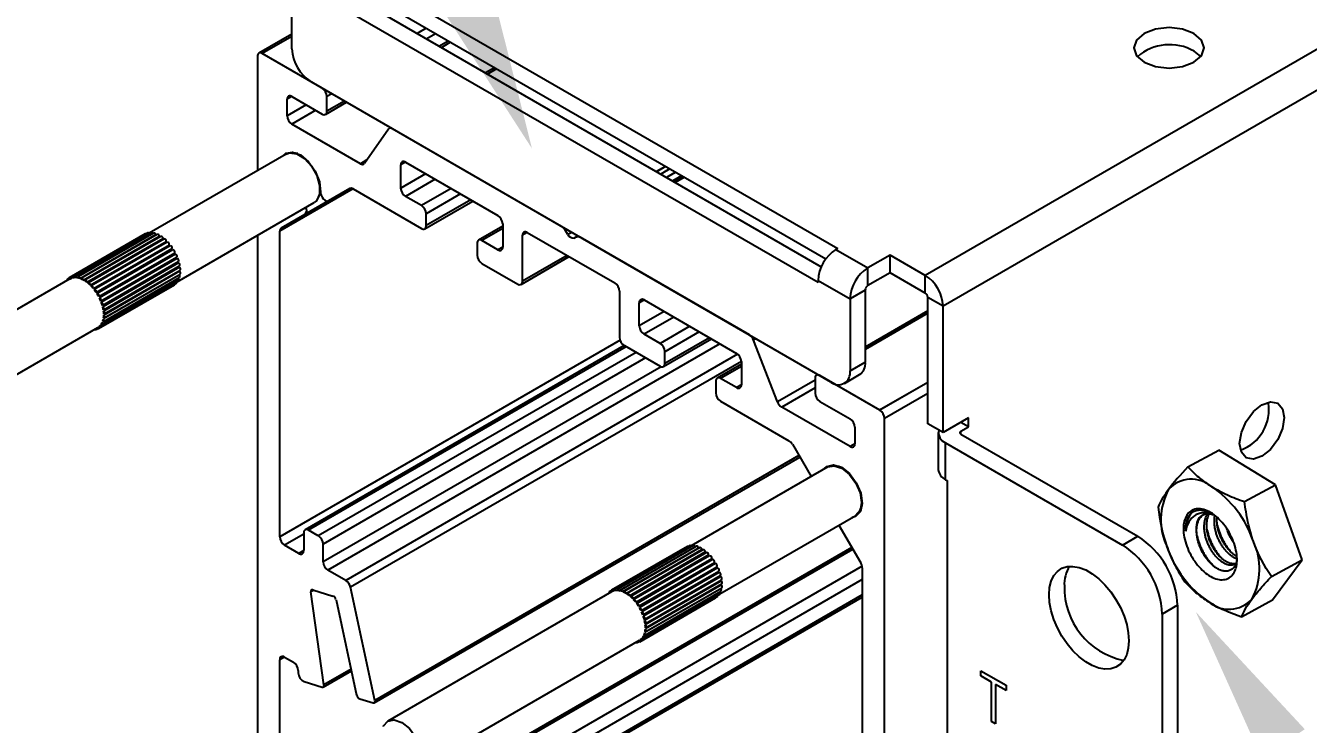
# Model space of a CAD drawing. Extents: x 0 to 9.6, y -11.7 to 0.2.
# Drawn here: x 4.312 to 7.156, y -7.531 to -5.982 of the extents above; entities that cross this region are included whole.
import ezdxf
from ezdxf import colors
from ezdxf.entities.mleader import LeaderData, LeaderLine
from ezdxf.math import Vec2, Vec3

# ---------------------------------------------------------------- set-up
doc = ezdxf.new("R2010")
doc.units = 0
doc.header["$LTSCALE"] = 0.5
doc.header["$MEASUREMENT"] = 0
for name, color, linetype in [('FAB DWG', 221, 'CONTINUOUS'), ('Hardware', 242, 'CONTINUOUS'), ('Housing', 150, 'CONTINUOUS'), ('Mounting', 4, 'CONTINUOUS')]:
    doc.layers.add(name, color=color, linetype=linetype)
doc.styles.get("Standard").update_dxf_attribs({"font": 'arial.ttf'})

msp = doc.modelspace()

# ---------------------------------------------------------------- linework, layer by layer
at = {"layer": 'Hardware', "linetype": 'Continuous', "lineweight": 25, "transparency": 16777216}
for p, q in [((4.8895, -6.2665), (4.5854, -6.442)), ((4.9154, -6.2653), (4.9049, -6.2638)), ((4.9615, -6.3619), (4.9657, -6.3516)), ((4.6474, -6.5494), (4.9515, -6.3739)), ((4.5769, -6.4435), (4.4086, -6.5406)), ((4.5827, -6.4412), (4.4144, -6.5384)), ((4.5892, -6.4406), (4.4209, -6.5378)), ((4.5962, -6.4418), (4.4279, -6.5389)), ((4.4324, -6.5423), (4.6007, -6.4451)), ((4.6036, -6.4445), (4.4353, -6.5417)), ((4.44, -6.5457), (4.6083, -6.4485)), ((4.6112, -6.4489), (4.4429, -6.546)), ((4.4477, -6.5507), (4.6159, -6.4535)), ((4.6186, -6.4547), (4.4503, -6.5518)), ((4.4551, -6.557), (4.6234, -6.4599)), ((4.6256, -6.4617), (4.4573, -6.5589)), ((4.4621, -6.5646), (4.6304, -6.4674)), ((4.6322, -6.4698), (4.4639, -6.5669)), ((4.4684, -6.5732), (4.6367, -6.476)), ((4.6384, -6.4785), (4.4701, -6.5757)), ((4.474, -6.5824), (4.6423, -6.4853)), ((4.6437, -6.488), (4.4754, -6.5851)), ((4.4785, -6.5922), (4.6468, -6.495)), ((4.6479, -6.4978), (4.4796, -6.5949)), ((4.4822, -6.6019), (4.6505, -6.5048)), ((4.6509, -6.5076), (4.4826, -6.6048)), ((4.4078, -6.5422), (4.4038, -6.5445)), ((4.4121, -6.5422), (4.4137, -6.5413)), ((4.4183, -6.5405), (4.4201, -6.5395)), ((4.4251, -6.5406), (4.4278, -6.539)), ((4.6524, -6.5346), (4.4841, -6.6318)), ((4.6527, -6.5172), (4.4844, -6.6144)), ((4.4848, -6.6116), (4.6531, -6.5144)), ((4.4848, -6.6373), (4.6531, -6.5402)), ((4.6532, -6.5263), (4.4849, -6.6235)), ((4.4861, -6.6209), (4.6544, -6.5237)), ((4.4861, -6.6295), (4.6544, -6.5324)), ((4.4101, -6.5432), (3.9137, -6.8298)), ((4.4736, -6.6532), (4.6419, -6.5561)), ((4.4784, -6.6494), (4.6467, -6.5522)), ((4.4822, -6.644), (4.6505, -6.5469)), ((3.9757, -6.9372), (4.4721, -6.6506)), ((4.4678, -6.6555), (4.4718, -6.6532)), ((4.4755, -6.6485), (4.474, -6.6494)), ((4.4803, -6.6439), (4.4785, -6.6449)), ((4.4846, -6.6374), (4.4819, -6.639)), ((6.8893, -6.9599), (6.9578, -6.9228)), ((7.0834, -6.9998), (6.9578, -6.9228)), ((6.0907, -6.9599), (5.7878, -7.1348)), ((7.0149, -7.0369), (7.0834, -6.9998)), ((7.1428, -7.1658), (7.0834, -6.9998)), ((6.1627, -7.0553), (6.1667, -7.0455)), ((5.8514, -7.2413), (6.1527, -7.0673)), ((6.9438, -7.0652), (6.9472, -7.0664)), ((5.7795, -7.1362), (5.6112, -7.2334)), ((5.7854, -7.1344), (5.6171, -7.2315)), ((5.7921, -7.1342), (5.6238, -7.2314)), ((5.6281, -7.2343), (5.7964, -7.1371)), ((5.7993, -7.1357), (5.631, -7.2329)), ((5.6355, -7.2364), (5.8038, -7.1393)), ((5.8067, -7.1389), (5.6384, -7.2361)), ((5.6432, -7.2402), (5.8114, -7.1431)), ((5.8142, -7.1436), (5.6459, -7.2408)), ((5.6507, -7.2456), (5.819, -7.1484)), ((5.8216, -7.1497), (5.6533, -7.2469)), ((5.6581, -7.2522), (5.8264, -7.1551)), ((5.8285, -7.1571), (5.6602, -7.2542)), ((5.665, -7.2601), (5.8332, -7.1629)), ((5.8351, -7.1653), (5.6668, -7.2625)), ((7.0743, -7.203), (7.1428, -7.1658)), ((7.0766, -7.2548), (7.1428, -7.1658)), ((5.6711, -7.2689), (5.8394, -7.1717)), ((5.841, -7.1743), (5.6727, -7.2714)), ((5.6764, -7.2783), (5.8447, -7.1811)), ((5.846, -7.1838), (5.6777, -7.281)), ((5.6807, -7.2881), (5.849, -7.1909)), ((5.85, -7.1937), (5.6817, -7.2908)), ((5.6842, -7.2978), (5.8525, -7.2006)), ((5.8527, -7.2035), (5.6844, -7.3006)), ((5.8542, -7.213), (5.6859, -7.3102)), ((5.8544, -7.2219), (5.6861, -7.3191)), ((5.6864, -7.3073), (5.8547, -7.2102)), ((5.6874, -7.3165), (5.8557, -7.2194)), ((5.6113, -7.2367), (5.1149, -7.5232)), ((5.6054, -7.2399), (5.6021, -7.2418)), ((5.6105, -7.2343), (5.6061, -7.2369)), ((5.6148, -7.2351), (5.6164, -7.2342)), ((5.6211, -7.2338), (5.623, -7.2327)), ((5.6735, -7.3474), (5.8418, -7.2502)), ((5.6786, -7.3439), (5.8468, -7.2468)), ((5.6826, -7.3389), (5.8509, -7.2418)), ((5.8532, -7.2299), (5.6849, -7.3271)), ((5.6855, -7.3326), (5.8538, -7.2354)), ((5.6871, -7.325), (5.8554, -7.2279)), ((7.0081, -7.292), (7.0766, -7.2548)), ((5.6804, -7.3386), (5.6787, -7.3396)), ((5.6846, -7.3327), (5.6824, -7.334)), ((5.1769, -7.6306), (5.6733, -7.3441)), ((5.6675, -7.3492), (5.6713, -7.3471)), ((5.6755, -7.3428), (5.6739, -7.3437))]:
    msp.add_line(p, q, dxfattribs=at)
at = {"layer": 'Hardware', "linetype": 'Continuous', "lineweight": 25, "transparency": 16777216, "flags": 128}
for points in [[(4.8895, -6.2665), (4.897, -6.2639), (4.9129, -6.2659), (4.93, -6.2762), (4.9457, -6.2932)], [(4.9457, -6.2932), (4.9575, -6.3143), (4.9637, -6.3363), (4.9633, -6.3558), (4.9564, -6.3699), (4.9515, -6.3739)], [(4.4183, -6.5405), (4.4175, -6.5395), (4.4165, -6.5387), (4.4156, -6.5383), (4.4147, -6.5382), (4.4141, -6.5386), (4.4136, -6.5394), (4.4135, -6.5404), (4.4137, -6.5416)], [(4.4251, -6.5406), (4.4244, -6.5394), (4.4235, -6.5385), (4.4226, -6.5379), (4.4217, -6.5376), (4.4209, -6.5378), (4.4203, -6.5384), (4.4201, -6.5392), (4.4201, -6.5404)], [(4.4324, -6.5423), (4.4319, -6.5411), (4.4311, -6.54), (4.4301, -6.5392), (4.4292, -6.5388), (4.4283, -6.5388), (4.4277, -6.5391), (4.4272, -6.5399), (4.4271, -6.5409)], [(4.44, -6.5457), (4.4396, -6.5445), (4.4389, -6.5433), (4.438, -6.5424), (4.4371, -6.5417), (4.4362, -6.5415), (4.4354, -6.5417), (4.4348, -6.5422), (4.4345, -6.5431)], [(4.4844, -6.6295), (4.4853, -6.6297), (4.4861, -6.6295), (4.4866, -6.6289), (4.4869, -6.628), (4.4868, -6.6269), (4.4864, -6.6256), (4.4858, -6.6245), (4.4849, -6.6235)], [(4.4754, -6.6483), (4.4763, -6.6491), (4.4772, -6.6495), (4.4781, -6.6495), (4.4787, -6.6491), (4.4791, -6.6484), (4.4792, -6.6473), (4.479, -6.6461), (4.4785, -6.6449)], [(4.4796, -6.6434), (4.4805, -6.644), (4.4814, -6.6442), (4.4822, -6.644), (4.4827, -6.6434), (4.483, -6.6425), (4.4829, -6.6414), (4.4826, -6.6401), (4.4819, -6.639)], [(4.4826, -6.6371), (4.4836, -6.6375), (4.4844, -6.6375), (4.4851, -6.6371), (4.4855, -6.6363), (4.4856, -6.6353), (4.4853, -6.6341), (4.4848, -6.6328), (4.4841, -6.6318)], [(6.0907, -6.9599), (6.105, -6.9572), (6.1217, -6.963), (6.1385, -6.9765), (6.1527, -6.9957), (6.1622, -7.0176), (6.1656, -7.0389), (6.1623, -7.0564), (6.1528, -7.0673), (6.1527, -7.0673)], [(6.9981, -7.1678), (6.9981, -7.1633), (6.9979, -7.1587), (6.9974, -7.154), (6.9967, -7.1491), (6.9957, -7.1443), (6.9946, -7.1393), (6.9932, -7.1343), (6.9915, -7.1293), (6.9897, -7.1244), (6.9877, -7.1194), (6.9854, -7.1145), (6.983, -7.1097), (6.9804, -7.1049), (6.9776, -7.1003), (6.9747, -7.0957), (6.9716, -7.0914), (6.9684, -7.0872), (6.9651, -7.0831), (6.9616, -7.0793), (6.9581, -7.0756), (6.9545, -7.0722), (6.9508, -7.0691), (6.9471, -7.0662), (6.9434, -7.0635), (6.9396, -7.0611), (6.9358, -7.059), (6.9321, -7.0572), (6.9283, -7.0557), (6.9246, -7.0545), (6.921, -7.0536), (6.9174, -7.053), (6.914, -7.0528), (6.9106, -7.0528), (6.9073, -7.0532), (6.9042, -7.0538), (6.9012, -7.0548), (6.8983, -7.0561), (6.8956, -7.0578), (6.8931, -7.0597), (6.8908, -7.0618), (6.8887, -7.0643), (6.8867, -7.0671), (6.885, -7.0701), (6.8835, -7.0733), (6.8822, -7.0768), (6.8811, -7.0805), (6.8803, -7.0844), (6.8797, -7.0885), (6.8794, -7.0927), (6.8792, -7.0972), (6.8794, -7.1017), (6.8797, -7.1064), (6.8803, -7.1112), (6.8812, -7.116), (6.8822, -7.121), (6.8835, -7.1259), (6.885, -7.1309), (6.8868, -7.1359), (6.8887, -7.1409), (6.8908, -7.1458), (6.8932, -7.1507), (6.8957, -7.1555), (6.8984, -7.1602), (6.9012, -7.1648), (6.9042, -7.1692), (6.9074, -7.1735), (6.9107, -7.1776), (6.914, -7.1816), (6.9175, -7.1853), (6.9211, -7.1888), (6.9247, -7.1921), (6.9284, -7.1952), (6.9322, -7.198), (6.9359, -7.2005), (6.9397, -7.2027), (6.9435, -7.2047), (6.9472, -7.2063), (6.9509, -7.2077), (6.9546, -7.2087), (6.9582, -7.2095), (6.9617, -7.2099), (6.9651, -7.21), (6.9685, -7.2098), (6.9717, -7.2093), (6.9747, -7.2084), (6.9777, -7.2073), (6.9804, -7.2058), (6.983, -7.2041), (6.9855, -7.202), (6.9877, -7.1997), (6.9897, -7.1971), (6.9916, -7.1942), (6.9932, -7.1911), (6.9946, -7.1877), (6.9958, -7.1842), (6.9967, -7.1804), (6.9974, -7.1764), (6.9979, -7.1722), (6.9981, -7.1678)], [(5.6027, -7.2417), (5.6021, -7.2418), (5.6016, -7.2423)], [(5.6211, -7.2338), (5.6203, -7.2328), (5.6194, -7.2319), (5.6185, -7.2314), (5.6176, -7.2314), (5.6169, -7.2317), (5.6165, -7.2324), (5.6163, -7.2334), (5.6165, -7.2346)], [(5.6281, -7.2343), (5.6274, -7.2331), (5.6266, -7.2322), (5.6256, -7.2315), (5.6247, -7.2312), (5.6239, -7.2313), (5.6233, -7.2318), (5.623, -7.2327), (5.623, -7.2338)], [(5.6355, -7.2364), (5.635, -7.2352), (5.6342, -7.2341), (5.6333, -7.2333), (5.6324, -7.2328), (5.6315, -7.2327), (5.6308, -7.233), (5.6303, -7.2337), (5.6302, -7.2347)], [(5.6432, -7.2402), (5.6428, -7.239), (5.6421, -7.2379), (5.6412, -7.2369), (5.6403, -7.2362), (5.6394, -7.2359), (5.6386, -7.236), (5.638, -7.2365), (5.6377, -7.2373)], [(5.8425, -7.2493), (5.8423, -7.2498), (5.8418, -7.2502)], [(5.6799, -7.3382), (5.6808, -7.3388), (5.6817, -7.3391), (5.6825, -7.339), (5.6831, -7.3384), (5.6834, -7.3375), (5.6834, -7.3364), (5.683, -7.3352), (5.6824, -7.334)], [(5.6832, -7.3322), (5.6842, -7.3327), (5.685, -7.3327), (5.6857, -7.3324), (5.6862, -7.3316), (5.6863, -7.3306), (5.6861, -7.3294), (5.6856, -7.3282), (5.6849, -7.3271)], [(5.6854, -7.3249), (5.6863, -7.3252), (5.6871, -7.325), (5.6876, -7.3245), (5.6879, -7.3236), (5.6879, -7.3225), (5.6875, -7.3213), (5.6869, -7.3201), (5.6861, -7.3191)], [(5.105, -7.5352), (5.1054, -7.5342), (5.1149, -7.5233), (5.1291, -7.5205), (5.1459, -7.5263), (5.1627, -7.5398), (5.1769, -7.559), (5.1864, -7.5809), (5.1898, -7.6022), (5.1864, -7.6197), (5.177, -7.6306), (5.1627, -7.6334), (5.1627, -7.6334)]]:
    msp.add_lwpolyline(points, dxfattribs=at)
at = {"layer": 'Hardware', "linetype": 'Continuous', "lineweight": 25, "transparency": 16777216}
for centre, radius, start, end in [((4.5777, -6.4453), 0.00201, 62.2221, 113.4807), ((4.5834, -6.4442), 0.00304, 33.1773, 103.7858), ((4.5899, -6.4441), 0.00356, 11.6407, 102.0785), ((4.5968, -6.4457), 0.00395, 7.5392, 98.3603), ((4.604, -6.4488), 0.00431, 3.5129, 95.1109), ((4.6114, -6.4535), 0.00459, 359.2799, 92.5126), ((4.6189, -6.4591), 0.0045, 350.6136, 94.7007), ((4.6258, -6.4664), 0.00466, 346.4456, 92.6659), ((4.6322, -6.4745), 0.00477, 341.9578, 89.6595), ((4.6378, -6.4834), 0.00489, 337.2683, 82.7229), ((4.6427, -6.4926), 0.00477, 330.3311, 78.0335), ((4.6466, -6.5022), 0.00466, 327.3264, 73.5485), ((4.6494, -6.5118), 0.0045, 325.2947, 69.3779), ((4.4099, -6.5428), 0.0023, 15.4312, 221.4296), ((4.3995, -6.5198), 0.0257, 294.3693, 299.39), ((4.4211, -6.5629), 0.0226, 97.1331, 108.8898), ((4.4215, -6.5687), 0.0284, 82.7172, 92.8169), ((4.42, -6.5782), 0.038, 70.8395, 79.153), ((4.6478, -6.5445), 0.00356, 317.9258, 48.3414), ((4.65, -6.5377), 0.00395, 321.6286, 52.4579), ((4.651, -6.5211), 0.00425, 322.4368, 65.7567), ((4.6514, -6.5298), 0.00393, 318.8992, 62.4621), ((4.4049, -6.5464), 0.00203, 34.4931, 205.5), ((4.4154, -6.5904), 0.051, 61.1137, 67.9406), ((4.4443, -6.5497), 0.0035, 344.8306, 126.8583), ((4.4078, -6.6035), 0.0662, 52.9761, 58.7129), ((4.4512, -6.556), 0.00399, 345.3954, 111.4681), ((4.3983, -6.6157), 0.0816, 45.9376, 50.9259), ((4.3889, -6.6252), 0.095, 39.6099, 44.1175), ((4.4578, -6.5634), 0.00444, 344.606, 99.1214), ((4.3819, -6.6309), 0.104, 33.6864, 37.9308), ((4.4639, -6.5717), 0.00477, 341.9578, 89.6595), ((4.6407, -6.5545), 0.00201, 306.4739, 357.7778), ((4.6447, -6.5501), 0.00289, 314.074, 28.9309), ((4.3791, -6.6327), 0.1074, 27.9192, 32.072), ((4.4695, -6.5805), 0.00489, 337.2683, 82.7229), ((4.382, -6.6313), 0.1041, 22.0625, 26.3021), ((4.4744, -6.5898), 0.00477, 330.3311, 78.0335), ((4.3905, -6.628), 0.095, 15.8735, 20.3824), ((4.4785, -6.5992), 0.00444, 320.8668, 75.3892), ((4.4035, -6.6246), 0.0816, 9.0639, 14.0548), ((4.4816, -6.6086), 0.00399, 308.5169, 74.6018), ((4.4188, -6.6225), 0.0662, 1.2783, 7.0161), ((4.4835, -6.6178), 0.0035, 293.1313, 75.1631), ((4.434, -6.6225), 0.051, 352.0484, 358.8775), ((4.4667, -6.6535), 0.00203, 214.4527, 25.5403), ((4.4723, -6.651), 0.0023, 198.5641, 44.5569), ((4.4617, -6.6327), 0.0207, 300.0006, 306.2177), ((4.4605, -6.6313), 0.0226, 311.0952, 322.8556), ((4.4558, -6.628), 0.0284, 327.1695, 337.2709), ((4.4468, -6.6246), 0.038, 340.8364, 349.1486), ((6.8972, -7.0561), 0.0688, 49.3507, 137.83), ((6.9721, -7.077), 0.1427, 151.9203, 205.0456), ((6.8077, -7.2021), 0.2395, 18.6839, 55.867), ((6.9324, -7.0951), 0.0487, 135.2844, 188.717), ((5.7803, -7.1382), 0.0021, 49.586, 113.5432), ((5.7861, -7.1376), 0.00325, 28.2951, 102.17), ((5.7928, -7.1378), 0.00366, 10.5764, 101.1531), ((5.7998, -7.1398), 0.00404, 6.5473, 97.5078), ((5.8071, -7.1433), 0.00438, 2.4965, 94.4021), ((7.0697, -7.0607), 0.2395, 198.6839, 235.867), ((6.9053, -7.1858), 0.1427, 331.9203, 25.0456), ((5.8144, -7.1483), 0.00464, 358.172, 91.9912), ((5.8219, -7.1543), 0.00455, 349.6458, 94.1143), ((5.8287, -7.1617), 0.00468, 345.301, 92.3112), ((5.8349, -7.1701), 0.00482, 340.9997, 87.7202), ((5.8403, -7.1791), 0.00488, 335.7735, 81.3646), ((5.845, -7.1884), 0.00471, 328.243, 77.1953), ((5.8486, -7.1981), 0.00463, 326.9119, 72.4523), ((5.8511, -7.2076), 0.00445, 324.6553, 68.4437), ((5.8524, -7.2168), 0.00418, 321.6282, 64.9143), ((5.852, -7.2254), 0.00422, 324.133, 55.4767), ((5.6073, -7.2389), 0.00213, 26.8833, 213.1107), ((5.6125, -7.2356), 0.00232, 11.8807, 219.5593), ((5.6217, -7.2547), 0.0208, 109.5107, 121.9294), ((5.6225, -7.2574), 0.0237, 93.3348, 104.7356), ((5.6226, -7.2642), 0.0304, 79.5552, 89.2017), ((5.6204, -7.2744), 0.0409, 68.2584, 76.1696), ((5.615, -7.287), 0.0546, 58.9755, 65.4972), ((5.6473, -7.2446), 0.00362, 345.0493, 122.7778), ((5.6068, -7.3002), 0.0701, 51.1532, 56.6739), ((5.6541, -7.2512), 0.00411, 345.3565, 108.133), ((5.5971, -7.3118), 0.0853, 44.322, 49.1675), ((5.8452, -7.2448), 0.00253, 309.9585, 25.7562), ((5.8483, -7.2395), 0.0035, 318.5898, 42.4946), ((5.8508, -7.233), 0.00386, 320.7381, 51.4719), ((6.9802, -7.2067), 0.0688, 229.3507, 317.83), ((5.5881, -7.3204), 0.0977, 38.1198, 42.5444), ((5.6606, -7.2588), 0.00454, 344.1335, 96.5306), ((5.5819, -7.3251), 0.1055, 32.2576, 36.4623), ((5.6666, -7.2673), 0.00482, 340.9997, 87.7202), ((5.5806, -7.326), 0.1071, 26.4874, 30.6506), ((5.672, -7.2763), 0.00488, 335.7735, 81.3646), ((5.5849, -7.324), 0.1023, 20.5728, 24.8655), ((5.6767, -7.2856), 0.00471, 328.243, 77.1953), ((5.5946, -7.3206), 0.092, 14.2616, 18.8677), ((5.6806, -7.295), 0.00434, 318.0987, 75.0307), ((5.6083, -7.3174), 0.0779, 7.2483, 12.3942), ((5.6834, -7.3044), 0.00387, 304.9999, 74.6426), ((5.6238, -7.3157), 0.0623, 359.1517, 5.1245), ((5.6851, -7.3134), 0.00339, 288.8834, 75.3927), ((5.6585, -7.3223), 0.0266, 323.4021, 333.9482), ((5.6506, -7.3188), 0.0352, 337.7003, 346.4365), ((5.6387, -7.3163), 0.0475, 349.4841, 356.645), ((5.6665, -7.3475), 0.00189, 225.0738, 14.9207), ((5.6722, -7.3452), 0.00227, 198.9188, 41.3834), ((5.6623, -7.3253), 0.0218, 306.8671, 318.9101), ((5.6774, -7.3416), 0.00235, 209.8884, 55.8888)]:
    msp.add_arc(centre, radius, start, end, dxfattribs=at)
for points in [[(6.8893, -6.9599), (6.8724, -6.9778), (6.8575, -6.9947), (6.8462, -7.0099)], [(6.8231, -7.0489), (6.8267, -7.0794), (6.8327, -7.1091), (6.8428, -7.1374)], [(7.0743, -7.203), (7.0585, -7.1791), (7.0447, -7.1537), (7.0346, -7.1254)], [(7.0081, -7.292), (7.0128, -7.2807), (7.0199, -7.2681), (7.0312, -7.2529)]]:
    msp.add_open_spline(points, degree=3, dxfattribs=at)
for points, knots in [([(6.8893, -6.9599), (6.8965, -6.9678), (6.9044, -6.9756), (6.9219, -6.9903), (6.9315, -6.9973), (6.9421, -7.0038)], [0, 0, 0, 0, 0.5, 0.5, 1, 1, 1, 1]), ([(6.8462, -7.0099), (6.8406, -7.0174), (6.8359, -7.0244), (6.8284, -7.0374), (6.8255, -7.0433), (6.8231, -7.0489)], [0, 0, 0, 0, 0.5, 0.5, 1, 1, 1, 1]), ([(6.9421, -7.0038), (6.9527, -7.0104), (6.9645, -7.0164), (6.9889, -7.0274), (7.0017, -7.0323), (7.0149, -7.0369)], [0, 0, 0, 0, 0.5, 0.5, 1, 1, 1, 1]), ([(7.0346, -7.1254), (7.0295, -7.1113), (7.0255, -7.0967), (7.0191, -7.0671), (7.0167, -7.0521), (7.0149, -7.0369)], [0, 0, 0, 0, 0.5, 0.5, 1, 1, 1, 1]), ([(6.902, -7.0584), (6.9015, -7.0587), (6.8994, -7.0601), (6.8961, -7.0634), (6.8924, -7.0682), (6.8893, -7.074), (6.8869, -7.0804), (6.8853, -7.0874), (6.8843, -7.0947), (6.8842, -7.0999), (6.8842, -7.1025)], [0, 0, 0, 0, 0.0434084, 0.1803388, 0.3185986, 0.4573072, 0.595567, 0.7324974, 0.8672684, 1, 1, 1, 1]), ([(6.9438, -7.0652), (6.9401, -7.0639), (6.9364, -7.0629), (6.9293, -7.0617), (6.9258, -7.0615), (6.9191, -7.062), (6.9159, -7.0626), (6.9099, -7.0646), (6.907, -7.066), (6.8991, -7.0712), (6.8946, -7.076), (6.8878, -7.0878), (6.8855, -7.0949), (6.8842, -7.1025)], [0, 0, 0, 0, 0.125, 0.125, 0.25, 0.25, 0.375, 0.375, 0.5, 0.5, 0.75, 0.75, 1, 1, 1, 1]), ([(6.8977, -7.0609), (6.899, -7.0601), (6.9014, -7.0585), (6.9053, -7.0569), (6.9095, -7.0557), (6.9139, -7.0552), (6.9185, -7.0552), (6.9232, -7.0557), (6.928, -7.0567), (6.9328, -7.0583), (6.9374, -7.0602), (6.9404, -7.0618), (6.9417, -7.0625)], [0, 0, 0, 0, 0.106599, 0.208029, 0.310202, 0.414735, 0.520088, 0.618673, 0.717945, 0.819385, 0.921574, 1, 1, 1, 1]), ([(6.909, -7.1092), (6.9077, -7.1015), (6.9076, -7.0943), (6.9098, -7.0817), (6.912, -7.0763), (6.9168, -7.0702), (6.9187, -7.0685), (6.9228, -7.0658), (6.9251, -7.0648), (6.93, -7.0636), (6.9326, -7.0634), (6.938, -7.0638), (6.9409, -7.0643), (6.9438, -7.0652)], [0, 0, 0, 0, 0.25, 0.25, 0.5, 0.5, 0.625, 0.625, 0.75, 0.75, 0.875, 0.875, 1, 1, 1, 1]), ([(6.909, -7.1092), (6.9088, -7.1068), (6.9084, -7.102), (6.9087, -7.095), (6.9097, -7.0883), (6.9115, -7.0819), (6.9141, -7.0761), (6.9174, -7.0712), (6.9209, -7.0675), (6.9235, -7.0659), (6.9245, -7.0652)], [0, 0, 0, 0, 0.123595, 0.245137, 0.375808, 0.508773, 0.642917, 0.77706, 0.910025, 1, 1, 1, 1]), ([(6.9956, -7.1742), (6.9949, -7.1747), (6.9931, -7.1761), (6.9895, -7.1774), (6.985, -7.178), (6.98, -7.1776), (6.9748, -7.1761), (6.9694, -7.1736), (6.9639, -7.1702), (6.9585, -7.1659), (6.9532, -7.1607), (6.948, -7.1547), (6.9432, -7.1481), (6.9389, -7.1409), (6.935, -7.1334), (6.9317, -7.1256), (6.929, -7.1175), (6.927, -7.1093), (6.9258, -7.1012), (6.9253, -7.0934), (6.9255, -7.086), (6.9265, -7.0791), (6.9283, -7.0728), (6.9306, -7.0675), (6.9326, -7.0647), (6.9334, -7.0635)], [0, 0, 0, 0, 0.025402, 0.069587, 0.114547, 0.159906, 0.205264, 0.250225, 0.294409, 0.338594, 0.383554, 0.428913, 0.474271, 0.519232, 0.563416, 0.607601, 0.652561, 0.69792, 0.743278, 0.788239, 0.832423, 0.876607, 0.921568, 0.966926, 1, 1, 1, 1]), ([(6.9957, -7.174), (6.9955, -7.1741), (6.9939, -7.1747), (6.9906, -7.1749), (6.9856, -7.1746), (6.9804, -7.173), (6.975, -7.1706), (6.9695, -7.1672), (6.9641, -7.1629), (6.9588, -7.1577), (6.9537, -7.1517), (6.9488, -7.145), (6.9445, -7.1379), (6.9406, -7.1303), (6.9372, -7.1222), (6.9345, -7.1139), (6.9325, -7.1054), (6.9313, -7.0973), (6.9309, -7.0898), (6.9312, -7.0828), (6.9321, -7.0761), (6.934, -7.0698), (6.9356, -7.0656), (6.9368, -7.0638), (6.9369, -7.0637)], [0, 0, 0, 0, 0.006932, 0.056502, 0.106511, 0.15652, 0.20609, 0.254805, 0.303519, 0.353089, 0.403098, 0.453107, 0.502677, 0.551391, 0.601809, 0.653126, 0.704882, 0.756588, 0.802665, 0.847976, 0.896691, 0.946261, 0.99627, 1, 1, 1, 1]), ([(6.998, -7.164), (6.9977, -7.1639), (6.9957, -7.1634), (6.9918, -7.1614), (6.9864, -7.1581), (6.9809, -7.1537), (6.9756, -7.1486), (6.9705, -7.1426), (6.9657, -7.1359), (6.9613, -7.1287), (6.9574, -7.1212), (6.9541, -7.1134), (6.9515, -7.1053), (6.9495, -7.0971), (6.9482, -7.089), (6.9477, -7.0812), (6.9479, -7.0741), (6.9486, -7.0698), (6.949, -7.0677)], [0, 0, 0, 0, 0.010804, 0.077444, 0.142933, 0.208423, 0.275062, 0.342292, 0.409522, 0.476162, 0.541651, 0.607141, 0.67378, 0.74101, 0.80824, 0.87488, 0.940369, 1, 1, 1, 1]), ([(6.9979, -7.1585), (6.9977, -7.1584), (6.9958, -7.1575), (6.992, -7.1549), (6.9865, -7.1507), (6.9812, -7.1455), (6.9761, -7.1395), (6.9713, -7.1329), (6.9669, -7.1257), (6.963, -7.1181), (6.9596, -7.1101), (6.9569, -7.1017), (6.9549, -7.0932), (6.9537, -7.0852), (6.9533, -7.0779), (6.9535, -7.0736), (6.9537, -7.0716)], [0, 0, 0, 0, 0.0070613, 0.0829625, 0.1588636, 0.2360975, 0.3140158, 0.3919341, 0.469168, 0.5450692, 0.6236234, 0.7035808, 0.7842204, 0.8647832, 0.9365745, 1, 1, 1, 1]), ([(6.998, -7.1636), (6.998, -7.1639), (6.9979, -7.1657), (6.9972, -7.1689), (6.9961, -7.1731), (6.9946, -7.1769), (6.9928, -7.1802), (6.9908, -7.1831), (6.9883, -7.1856), (6.9857, -7.1876), (6.9827, -7.1892), (6.9796, -7.1904), (6.9761, -7.191), (6.9726, -7.1911), (6.9689, -7.1908), (6.9652, -7.19), (6.9613, -7.1887), (6.9573, -7.187), (6.9534, -7.1848), (6.9495, -7.1822), (6.9455, -7.1792), (6.9416, -7.1759), (6.9379, -7.1721), (6.9343, -7.1681), (6.9308, -7.1638), (6.9275, -7.1592), (6.9244, -7.1544), (6.9216, -7.1495), (6.9189, -7.1443), (6.9165, -7.1391), (6.9145, -7.1338), (6.9127, -7.1285), (6.9112, -7.1231), (6.9098, -7.1166), (6.9093, -7.112), (6.909, -7.1092)], [0, 0, 0, 0, 0.00537, 0.037495, 0.070367, 0.103499, 0.13439, 0.165722, 0.197278, 0.229294, 0.260186, 0.291534, 0.323123, 0.355201, 0.385415, 0.415845, 0.446608, 0.477828, 0.507785, 0.537951, 0.568448, 0.599411, 0.628889, 0.658581, 0.688606, 0.719088, 0.747992, 0.777099, 0.806626, 0.836372, 0.865111, 0.894064, 0.923463, 0.953091, 1, 1, 1, 1]), ([(6.932, -7.1011), (6.9322, -7.102), (6.933, -7.1059), (6.935, -7.1127), (6.9382, -7.1213), (6.9419, -7.1297), (6.9461, -7.1377), (6.9508, -7.1455), (6.9559, -7.1529), (6.9608, -7.159), (6.964, -7.1623), (6.9653, -7.1636)], [0, 0, 0, 0, 0.041614, 0.167774, 0.29272, 0.415696, 0.538671, 0.663618, 0.789777, 0.916346, 1, 1, 1, 1]), ([(6.9544, -7.0889), (6.9546, -7.0899), (6.9554, -7.0937), (6.9575, -7.1006), (6.9606, -7.1092), (6.9643, -7.1175), (6.9685, -7.1256), (6.9732, -7.1333), (6.9784, -7.1407), (6.9832, -7.1468), (6.9864, -7.1501), (6.9877, -7.1515)], [0, 0, 0, 0, 0.0416144, 0.1677736, 0.2927199, 0.4156957, 0.5386715, 0.6636177, 0.789777, 0.9163459, 1, 1, 1, 1]), ([(6.9906, -7.1271), (6.9898, -7.1259), (6.9874, -7.1226), (6.9837, -7.1165), (6.9799, -7.1091), (6.977, -7.1024), (6.9757, -7.0982), (6.9752, -7.0967)], [0, 0, 0, 0, 0.128688, 0.375202, 0.617462, 0.859722, 1, 1, 1, 1]), ([(6.8428, -7.1374), (6.8479, -7.1515), (6.8539, -7.165), (6.8673, -7.1908), (6.8747, -7.2031), (6.8826, -7.215)], [0, 0, 0, 0, 0.5, 0.5, 1, 1, 1, 1]), ([(6.9094, -7.1128), (6.9097, -7.1139), (6.9105, -7.1179), (6.9126, -7.1249), (6.9157, -7.1335), (6.9194, -7.1418), (6.9237, -7.1499), (6.9283, -7.1577), (6.9335, -7.165), (6.939, -7.1718), (6.9444, -7.1777), (6.948, -7.1809), (6.9497, -7.1823)], [0, 0, 0, 0, 0.041926, 0.151287, 0.259597, 0.366199, 0.472801, 0.581112, 0.690473, 0.80019, 0.909552, 1, 1, 1, 1]), ([(6.8826, -7.215), (6.8897, -7.2229), (6.8976, -7.2307), (6.9151, -7.2454), (6.9247, -7.2524), (6.9353, -7.2589)], [0, 0, 0, 0, 0.5, 0.5, 1, 1, 1, 1]), ([(7.0312, -7.2529), (7.0368, -7.2453), (7.0434, -7.2373), (7.0579, -7.2206), (7.0658, -7.2119), (7.0743, -7.203)], [0, 0, 0, 0, 0.5, 0.5, 1, 1, 1, 1]), ([(6.9353, -7.2589), (6.946, -7.2654), (6.9577, -7.2715), (6.9821, -7.2825), (6.9949, -7.2874), (7.0081, -7.292)], [0, 0, 0, 0, 0.5, 0.5, 1, 1, 1, 1])]:
    msp.add_open_spline(points, degree=3, knots=knots, dxfattribs=at)
at = {"layer": 'Housing', "linetype": 'Continuous', "lineweight": 25, "transparency": 16777216}
for p, q in [((4.9024, -6.0006), (4.8289, -6.043)), ((5.1996, -5.9875), (5.1799, -5.9989)), ((5.2209, -5.9998), (5.2011, -6.0112)), ((4.9024, -6.0056), (4.8364, -6.0438)), ((5.2491, -6.0161), (5.2294, -6.0275)), ((5.2338, -6.0301), (5.2535, -6.0187)), ((4.8258, -6.0499), (4.8258, -6.3033)), ((4.9693, -6.1205), (4.8364, -6.0438)), ((5.3514, -6.0751), (5.3316, -6.0865)), ((5.3557, -6.0777), (5.336, -6.0891)), ((4.9021, -6.1389), (4.8915, -6.145)), ((4.9021, -6.1389), (4.9693, -6.1777)), ((4.9905, -6.1328), (4.9799, -6.1389)), ((4.9799, -6.1715), (4.9799, -6.1389)), ((4.8915, -6.1818), (4.8915, -6.145)), ((4.934, -6.1573), (4.8915, -6.1818)), ((4.9552, -6.1695), (4.9021, -6.2001)), ((4.9768, -6.1784), (5.0232, -6.1516)), ((5.0188, -6.1491), (4.9799, -6.1715)), ((5.054, -6.2878), (4.9021, -6.2001)), ((5.1162, -6.2115), (5.0632, -6.287)), ((5.121, -6.2081), (5.1179, -6.2099)), ((5.5004, -6.4271), (5.1254, -6.2106)), ((5.0685, -6.2794), (5.054, -6.2878)), ((5.154, -6.2843), (5.1434, -6.2904)), ((5.154, -6.2843), (5.3591, -6.4027)), ((5.1434, -6.3419), (5.1434, -6.2904)), ((5.1986, -6.31), (5.1434, -6.3419)), ((5.7304, -6.294), (5.7107, -6.3053)), ((5.7307, -6.2942), (5.711, -6.3055)), ((5.7397, -6.2993), (5.72, -6.3107)), ((5.74, -6.2995), (5.7203, -6.3109)), ((5.7527, -6.3068), (5.733, -6.3182)), ((5.7531, -6.307), (5.7333, -6.3184)), ((5.7664, -6.3147), (5.7466, -6.3261)), ((5.0307, -6.3428), (4.8784, -6.4307)), ((5.0306, -6.3428), (4.932, -6.3998)), ((5.0305, -6.3429), (4.9837, -6.3699)), ((4.9837, -6.3699), (5.0303, -6.343)), ((5.2198, -6.3223), (5.154, -6.3602)), ((5.2551, -6.3427), (5.1894, -6.3806)), ((5.7667, -6.3149), (5.747, -6.3263)), ((5.7675, -6.3154), (5.7478, -6.3268)), ((5.7678, -6.3156), (5.7481, -6.327)), ((5.7718, -6.3179), (5.7521, -6.3293)), ((5.7722, -6.3181), (5.7525, -6.3295)), ((5.0378, -6.3438), (4.8753, -6.4376)), ((5.0378, -6.3438), (5.1894, -6.4313)), ((5.1894, -6.3806), (5.154, -6.3602)), ((5.1969, -6.432), (5.3034, -6.3705)), ((5.2763, -6.3549), (5.2, -6.399)), ((5.299, -6.368), (5.2, -6.4251)), ((4.8784, -6.4307), (4.932, -6.3998)), ((5.2, -6.4251), (5.2, -6.399)), ((5.3697, -6.4266), (5.3162, -6.4575)), ((5.3697, -6.421), (5.3697, -6.4725)), ((4.8258, -6.4465), (4.8258, -7.8089)), ((4.8753, -7.1149), (4.8753, -6.4376)), ((5.3697, -6.4317), (5.3237, -6.4582)), ((5.4241, -6.4402), (5.4135, -6.4464)), ((5.4135, -6.5484), (5.4135, -6.4464)), ((5.4241, -6.4402), (5.6182, -6.5522)), ((5.5097, -6.4325), (5.5072, -6.4339)), ((5.5143, -6.4449), (5.5072, -6.4339)), ((5.5227, -6.44), (5.5143, -6.4449)), ((5.5364, -6.4479), (5.528, -6.4527)), ((5.535, -6.45), (5.528, -6.4527)), ((5.5375, -6.4485), (5.535, -6.45)), ((5.9168, -6.6675), (5.5418, -6.451)), ((5.3131, -6.4643), (5.3131, -6.4905)), ((5.3591, -6.4786), (5.3237, -6.4582)), ((5.3697, -6.4725), (5.3591, -6.4786)), ((5.3237, -6.5088), (5.4029, -6.5545)), ((5.4104, -6.5553), (5.5169, -6.4938)), ((5.5125, -6.4913), (5.4135, -6.5484)), ((5.6288, -6.5706), (5.6288, -6.6727)), ((5.6832, -6.5898), (5.6726, -6.5959)), ((5.6726, -6.6474), (5.6726, -6.5959)), ((5.6832, -6.5898), (5.8883, -6.7082)), ((5.7278, -6.6155), (5.6726, -6.6474)), ((6.3125, -6.6143), (6.1737, -6.6944)), ((6.3125, -6.6194), (6.1737, -6.6995)), ((5.749, -6.6278), (5.6832, -6.6657)), ((5.7843, -6.6482), (5.7186, -6.6861)), ((5.63, -6.6792), (4.8753, -7.1149)), ((5.7186, -6.6861), (5.6832, -6.6657)), ((5.7261, -6.7375), (5.8326, -6.676)), ((5.8055, -6.6604), (5.7292, -6.7045)), ((5.8282, -6.6735), (5.7292, -6.7306)), ((5.931, -6.6757), (5.9259, -6.6786)), ((5.9313, -6.6759), (5.926, -6.6789)), ((5.9791, -6.8157), (5.926, -6.6789)), ((5.6391, -6.6909), (4.9314, -7.0995)), ((5.6435, -6.6934), (4.9389, -7.1002)), ((5.6654, -6.7061), (4.9608, -7.1129)), ((5.8514, -6.6869), (4.982, -7.1888)), ((5.8907, -6.71), (5.0217, -7.2117)), ((5.6394, -6.6911), (5.7186, -6.7368)), ((5.7292, -6.7306), (5.7292, -6.7045)), ((5.6866, -6.7183), (4.9714, -7.1312)), ((5.7208, -6.7378), (4.9714, -7.1704)), ((5.8989, -6.7259), (5.0319, -7.2264)), ((5.8989, -6.7321), (5.8454, -6.763)), ((5.8989, -6.7372), (5.8529, -6.7637)), ((5.8989, -6.7265), (5.8989, -6.778)), ((5.8423, -6.7698), (5.8423, -6.796)), ((5.8883, -6.7841), (5.8529, -6.7637)), ((6.0624, -6.7677), (5.9791, -6.8157)), ((6.0624, -6.7638), (6.0624, -6.7964)), ((6.0686, -6.7551), (6.0655, -6.7569)), ((6.2059, -6.8344), (6.073, -6.7576)), ((5.8989, -6.778), (5.8883, -6.7841)), ((6.0624, -6.7844), (5.9883, -6.8272)), ((6.3125, -6.7725), (6.2055, -6.8342)), ((6.3125, -6.7728), (6.2059, -6.8344)), ((6.3125, -6.7969), (6.2165, -6.8524)), ((6.3125, -6.7973), (6.2165, -6.8528)), ((5.8529, -6.8143), (6.0045, -6.9018)), ((6.073, -6.8148), (6.1401, -6.8536)), ((6.1401, -6.9148), (5.9883, -6.8272)), ((6.2165, -9.1962), (6.2165, -6.8528)), ((6.1507, -6.8719), (6.1507, -6.9087)), ((6.012, -6.9098), (6.0534, -6.9815)), ((6.1507, -6.9087), (6.1401, -6.9148)), ((5.0849, -7.483), (6.0285, -6.9383)), ((6.0264, -6.9348), (5.0864, -7.4775)), ((4.9283, -7.1088), (4.8859, -7.1333)), ((4.9283, -7.1063), (4.9283, -7.1455)), ((4.9608, -7.1129), (4.9389, -7.1002)), ((6.1154, -7.0889), (6.1639, -7.1729)), ((4.9177, -7.1516), (4.8859, -7.1333)), ((4.9714, -7.1704), (4.9714, -7.1312)), ((6.1439, -7.1382), (4.9733, -7.814)), ((4.9283, -7.1455), (4.9177, -7.1516)), ((4.9702, -7.8208), (6.1461, -7.142)), ((6.1667, -7.18), (4.9552, -7.8794)), ((5.0217, -7.2117), (4.982, -7.1888)), ((6.167, -7.1833), (6.167, -7.8606)), ((6.167, -7.2094), (4.9733, -7.8985)), ((4.9516, -7.2331), (4.9444, -7.2372)), ((4.9733, -7.443), (4.9444, -7.2372)), ((4.9487, -7.2322), (4.9933, -7.2461)), ((4.9702, -7.9395), (6.167, -7.2486)), ((6.167, -7.2436), (4.9733, -7.9327)), ((5.0864, -7.4775), (5.0319, -7.2264)), ((5, -7.2545), (5.0458, -7.4656)), ((4.8859, -7.3813), (4.8753, -7.3875)), ((4.8753, -7.6692), (4.8753, -7.3875)), ((4.8859, -7.3813), (4.9057, -7.3928)), ((4.9163, -7.4112), (4.9163, -7.4163)), ((4.9717, -7.4479), (5.0342, -7.4118)), ((5.0334, -7.4083), (4.9733, -7.443)), ((4.9293, -7.4357), (4.969, -7.448)), ((5.0525, -7.474), (5.0822, -7.4832))]:
    msp.add_line(p, q, dxfattribs=at)
at = {"layer": 'Housing', "linetype": 'Continuous', "lineweight": 25, "transparency": 16777216, "flags": 128}
for points in [[(4.8816, -6.2711), (4.8885, -6.2647), (4.9037, -6.2619), (4.9216, -6.2685), (4.9393, -6.2835), (4.954, -6.3043), (4.9633, -6.3277), (4.9657, -6.3499)], [(4.9657, -6.3499), (4.9659, -6.3538), (4.9671, -6.3579), (4.9692, -6.3619), (4.9718, -6.3655), (4.9749, -6.3683), (4.9781, -6.37), (4.9812, -6.3706), (4.9837, -6.3699)], [(6.0828, -6.9645), (6.0883, -6.9591), (6.103, -6.9552), (6.1207, -6.9608), (6.1386, -6.9748), (6.1537, -6.9951), (6.1638, -7.0184), (6.167, -7.041), (6.1629, -7.0591), (6.1522, -7.0699), (6.1448, -7.0719)]]:
    msp.add_lwpolyline(points, dxfattribs=at)
at = {"layer": 'Housing', "linetype": 'Continuous', "lineweight": 25, "transparency": 16777216}
for centre, radius, start, end in [((4.8322, -6.0488), 0.00655, 50.7944, 189.2154), ((4.898, -6.144), 0.00655, 50.7945, 189.2162), ((4.9569, -6.1399), 0.0231, 2.6062, 57.3941), ((4.9734, -6.1726), 0.00655, 230.7981, 9.2127), ((4.9146, -6.1807), 0.0231, 182.6043, 237.3957), ((5.1212, -6.2157), 0.0066, 50.7507, 139.4682), ((5.1499, -6.2894), 0.00655, 50.7973, 189.2134), ((5.0581, -6.2827), 0.0066, 230.753, 319.466), ((5.0334, -6.3499), 0.00754, 54.3804, 114.317), ((5.1664, -6.3408), 0.0231, 182.6058, 237.3942), ((4.9225, -6.3915), 0.0126, 318.5869, 33.3728), ((5.1769, -6.4001), 0.0231, 2.6058, 57.3942), ((5.1935, -6.4262), 0.00655, 230.7973, 9.2134), ((5.3466, -6.4221), 0.0231, 2.6058, 57.3942), ((5.4894, -6.445), 0.021, 31.8169, 58.3219), ((4.8828, -6.4369), 0.00755, 125.6985, 185.6227), ((5.3196, -6.4633), 0.00655, 50.7945, 189.2162), ((5.42, -6.4453), 0.00655, 50.7973, 189.2134), ((5.5265, -6.4394), 0.0134, 203.9929, 276.0125), ((5.5373, -6.4577), 0.00802, 55.5947, 106.5606), ((5.3632, -6.4735), 0.00655, 230.7973, 9.2134), ((5.3361, -6.4894), 0.0231, 182.6043, 237.3957), ((5.407, -6.5495), 0.00655, 230.796, 9.2147), ((5.6057, -6.5717), 0.0231, 2.6051, 57.3949), ((5.6791, -6.5949), 0.00655, 50.7973, 189.2134), ((5.6956, -6.6463), 0.0231, 182.6058, 237.3942), ((5.6518, -6.6716), 0.0231, 182.6054, 237.3946), ((5.9044, -6.6869), 0.023, 20.226, 57.3628), ((5.7061, -6.7056), 0.0231, 2.6051, 57.3949), ((5.8758, -6.7276), 0.0231, 2.6054, 57.3946), ((5.7227, -6.7317), 0.00655, 230.7959, 9.2148), ((5.8488, -6.7688), 0.00655, 50.7959, 189.2148), ((6.0688, -6.7627), 0.00655, 50.7972, 189.2125), ((5.8653, -6.7949), 0.0231, 182.6051, 237.3949), ((5.8924, -6.779), 0.00655, 230.7967, 9.2141), ((6.0854, -6.7954), 0.0231, 182.6062, 237.3938), ((6.0007, -6.8078), 0.023, 200.2266, 237.3622), ((6.1277, -6.873), 0.0231, 2.6051, 57.3949), ((6.1935, -6.8538), 0.0231, 2.6054, 57.3949), ((5.993, -6.9202), 0.0216, 28.8543, 58.0459), ((6.1443, -6.9097), 0.00655, 230.7959, 9.2148), ((4.9348, -7.1053), 0.00655, 50.7977, 189.213), ((4.8983, -7.1139), 0.0231, 182.6047, 237.3953), ((4.9484, -7.1323), 0.0231, 2.6045, 57.3955), ((4.9218, -7.1466), 0.00655, 230.797, 9.2157), ((4.9945, -7.1694), 0.0231, 182.6062, 237.3938), ((6.1454, -7.184), 0.0216, 1.956, 31.1438), ((5.0089, -7.2314), 0.0235, 12.2093, 57.0692), ((4.9478, -7.2358), 0.00367, 75.1227, 203.7073), ((4.9886, -7.2567), 0.0116, 10.9241, 66.0611), ((4.8817, -7.3864), 0.00655, 50.7949, 189.2159), ((4.8933, -7.4122), 0.0231, 2.6052, 57.3948), ((4.9382, -7.4157), 0.022, 181.5905, 245.9368), ((4.9699, -7.4445), 0.00367, 255.1274, 23.7067), ((5.0573, -7.4633), 0.0116, 190.9243, 246.0614), ((5.083, -7.4794), 0.00388, 257.7572, 30.51)]:
    msp.add_arc(centre, radius, start, end, dxfattribs=at)
at = {"layer": 'Mounting', "linetype": 'Continuous', "lineweight": 25, "transparency": 16777216}
for p, q in [((7.721, -5.719), (6.3068, -6.5354)), ((7.7605, -5.7874), (6.3463, -6.6038)), ((5.0168, -5.843), (6.1128, -6.4757)), ((4.9024, -6.0329), (4.9024, -5.8729)), ((6.0861, -6.4993), (5.0168, -5.882)), ((5.0069, -5.8991), (6.0762, -6.5164)), ((6.0691, -6.5513), (4.9731, -5.9186)), ((6.9026, -6.0383), (6.9171, -6.0499)), ((6.0974, -6.7718), (4.9448, -6.1064)), ((6.1128, -6.4757), (6.1086, -6.4781)), ((6.1086, -6.4781), (6.1793, -6.5189)), ((6.2288, -6.4904), (6.1793, -6.5189)), ((6.3068, -6.5354), (6.2288, -6.4904)), ((6.2288, -6.5294), (6.2288, -6.4904)), ((6.1793, -6.558), (6.1793, -6.5189)), ((6.2288, -6.5294), (6.1793, -6.558)), ((6.3068, -6.5745), (6.2288, -6.5294)), ((6.3068, -6.5745), (6.3068, -6.5354)), ((6.0691, -6.5464), (6.1399, -6.5873)), ((6.0691, -6.5464), (6.0691, -6.5513)), ((6.1737, -6.5678), (6.1399, -6.5873)), ((6.1737, -6.5678), (6.1737, -6.7278)), ((6.1399, -6.5873), (6.1399, -6.7473)), ((6.3463, -6.6038), (6.3125, -6.5843)), ((6.3125, -6.8644), (6.3125, -6.5843)), ((6.3463, -6.8839), (6.3463, -6.6038)), ((6.1399, -6.7473), (6.1737, -6.7278)), ((6.1274, -6.7747), (6.1612, -6.7552)), ((6.1166, -6.9587), (6.1061, -6.9573))]:
    msp.add_line(p, q, dxfattribs=at)
at = {"layer": 'Mounting', "transparency": 16777216}
for p, q in [((6.4026, -6.8514), (6.3463, -6.8839)), ((6.4026, -6.8709), (6.4026, -6.8514)), ((6.3463, -6.8839), (6.3125, -6.8644)), ((6.4026, -6.8709), (6.3857, -6.8612)), ((6.3857, -6.8807), (6.4026, -6.8709)), ((6.3857, -6.8872), (6.3857, -6.8807)), ((6.3356, -6.8839), (6.3356, -6.9656)), ((6.3519, -6.9884), (6.3519, -6.9067)), ((6.3519, -6.9067), (6.744, -7.1331)), ((6.3857, -6.8872), (6.7778, -7.1136)), ((6.3519, -6.9884), (6.3554, -6.9904)), ((6.3554, -6.9904), (6.3554, -7.8478)), ((6.744, -7.1331), (6.7778, -7.1136)), ((6.8662, -7.2666), (6.8324, -7.2862)), ((6.8662, -7.2666), (6.8662, -8.1853)), ((6.8324, -7.2862), (6.8324, -8.2048)), ((6.4301, -7.4117), (6.4858, -7.4438)), ((6.4301, -7.4232), (6.4301, -7.4117)), ((6.4535, -7.4368), (6.4301, -7.4232)), ((6.4535, -7.5243), (6.4535, -7.4368)), ((6.4858, -7.4554), (6.4624, -7.4419)), ((6.4624, -7.4419), (6.4624, -7.5294)), ((6.4858, -7.4438), (6.4858, -7.4554)), ((6.4624, -7.5294), (6.4535, -7.5243))]:
    msp.add_line(p, q, dxfattribs=at)
at = {"layer": 'Mounting', "linetype": 'Continuous', "lineweight": 25, "transparency": 16777216, "flags": 128}
for points in [[(6.9026, -5.9993), (6.8773, -5.9895), (6.8475, -5.9861), (6.8176, -5.9895), (6.7923, -5.9993), (6.7754, -6.0139), (6.7695, -6.0311), (6.7754, -6.0484), (6.7923, -6.063), (6.8176, -6.0727), (6.8475, -6.0762), (6.8773, -6.0727), (6.9026, -6.063), (6.9195, -6.0484), (6.9255, -6.0311), (6.9195, -6.0139), (6.9026, -5.9993)], [(7.0534, -6.822), (7.0723, -6.8154), (7.0884, -6.8186), (7.0991, -6.8309), (7.1029, -6.8506), (7.0991, -6.8747), (7.0884, -6.8994), (7.0723, -6.9211), (7.0534, -6.9363), (7.0345, -6.9429), (7.0184, -6.9398), (7.0077, -6.9275), (7.0039, -6.9078), (7.0077, -6.8837), (7.0184, -6.859), (7.0345, -6.8373), (7.0534, -6.822)]]:
    msp.add_lwpolyline(points, dxfattribs=at)
at = {"layer": 'Mounting', "transparency": 16777216, "flags": 128}
msp.add_lwpolyline([(6.5814, -7.2433), (6.5826, -7.2272), (6.5862, -7.2129), (6.5921, -7.2009), (6.6, -7.1914), (6.6099, -7.1847), (6.6214, -7.181), (6.6343, -7.1804), (6.6481, -7.1829), (6.6625, -7.1884), (6.6771, -7.1968), (6.6915, -7.2079), (6.7053, -7.2214), (6.7181, -7.2368), (6.7297, -7.2538), (6.7395, -7.2719), (6.7475, -7.2906), (6.7534, -7.3095), (6.757, -7.3279), (6.7582, -7.3454), (6.757, -7.3615), (6.7534, -7.3757), (6.7475, -7.3878), (6.7395, -7.3973), (6.7297, -7.404), (6.7181, -7.4077), (6.7053, -7.4083), (6.6915, -7.4058), (6.6771, -7.4003), (6.6625, -7.3918), (6.6481, -7.3808), (6.6343, -7.3673), (6.6214, -7.3519), (6.6099, -7.3349), (6.6, -7.3168), (6.5921, -7.298), (6.5862, -7.2792), (6.5826, -7.2608), (6.5814, -7.2433)], dxfattribs=at)
at = {"layer": 'Mounting', "linetype": 'Continuous', "lineweight": 25, "transparency": 16777216}
for centre, radius, start, end in [((6.8487, -6.1334), 0.1094, 60.4213, 130.8011), ((4.9945, -6.0287), 0.0922, 182.6055, 237.3945), ((6.1548, -6.5503), 0.0858, 122.6055, 177.3946), ((6.2255, -6.5912), 0.0858, 122.6055, 177.3946), ((6.2606, -6.6077), 0.0858, 2.6055, 57.3946), ((6.1859, -6.5683), 0.0123, 122.6065, 177.3947), ((6.3002, -6.5848), 0.0123, 2.6052, 57.3948), ((6.1446, -6.7311), 0.0293, 304.6471, 6.6651), ((6.114, -6.7515), 0.0262, 230.797, 9.2137), ((6.9745, -6.8337), 0.0942, 289.4121, 10.5933)]:
    msp.add_arc(centre, radius, start, end, dxfattribs=at)
at = {"layer": 'Mounting', "transparency": 16777216}
for centre, radius, start, end in [((6.3618, -6.8829), 0.0257, 169.5516, 247.5315), ((6.387, -6.8839), 0.00349, 110.7834, 249.2166), ((6.3635, -6.9628), 0.0281, 185.6948, 245.6253), ((6.6413, -7.2944), 0.1913, 2.4763, 57.5237), ((6.6751, -7.2749), 0.1913, 2.4764, 57.5236), ((6.6896, -7.22), 0.0745, 147.8509, 182.9361), ((6.7796, -7.2277), 0.1644, 178.6557, 258.516)]:
    msp.add_arc(centre, radius, start, end, dxfattribs=at)

# ---------------------------------------------------------------- leaders
at = {"layer": 'FAB DWG', "transparency": 16777216}
ml = msp.add_multileader_mtext('Standard', dxfattribs=at)
ml.set_content('*BEND TABS DOWN', color=256)
ml.set_leader_properties()
ml.build(insert=Vec2(0, 0))
ml.multileader.update_dxf_attribs({"dogleg_length": 0.36, "arrow_head_size": 0.35})
ctx = ml.context
ctx.base_point, ctx.char_height, ctx.arrow_head_size, ctx.landing_gap_size, ctx.plane_origin = Vec3(1.8215, -4.8566), 0.188, 0.35, 0.09, Vec3(1.2736, -0.194)
ctx.text_align_type = 2
notes = []
notes.append((ctx, [(0, (1, 1, 0), (4.827, -4.8566), (-1, 0), 0.36, [(0, [(5.4347, -6.2544)], 0, [])])]))
ctx.mtext.insert, ctx.mtext.alignment, ctx.mtext.flow_direction = Vec3(4.377, -4.761), 3, 5
ml = msp.add_multileader_mtext('Standard', dxfattribs=at)
ml.set_content('#8-32 NUT\\PHW90730', color=256)
ml.set_leader_properties()
ml.build(insert=Vec2(0, 0))
ml.multileader.update_dxf_attribs({"dogleg_length": 0.36, "arrow_head_size": 0.35})
ctx = ml.context
ctx.base_point, ctx.char_height, ctx.arrow_head_size, ctx.landing_gap_size, ctx.plane_origin = Vec3(8.053, -8.4662), 0.188, 0.35, 0.09, Vec3(10.6027, 5.3503)
notes.append((ctx, [(1, (1, 1, 0), (7.693, -8.4662), (1, 0), 0.36, [(0, [(6.9069, -7.2816)], 0, [])])]))
ctx.mtext.insert, ctx.mtext.flow_direction = Vec3(8.143, -8.3705), 5
for ctx, leaders in notes:
    for number, flags, end, landing, length, lines in leaders:
        leader = LeaderData()
        leader.index, (leader.has_last_leader_line, leader.has_dogleg_vector, leader.attachment_direction) = number, flags
        leader.last_leader_point, leader.dogleg_vector, leader.dogleg_length = Vec3(end), Vec3(landing), length
        for number, points, colour, breaks in lines:
            line = LeaderLine()
            line.index, line.vertices, line.color, line.breaks = number, Vec3.list(points), colors.encode_raw_color(colour), breaks
            leader.lines.append(line)
        ctx.leaders.append(leader)

doc.saveas('drawing.dxf')
